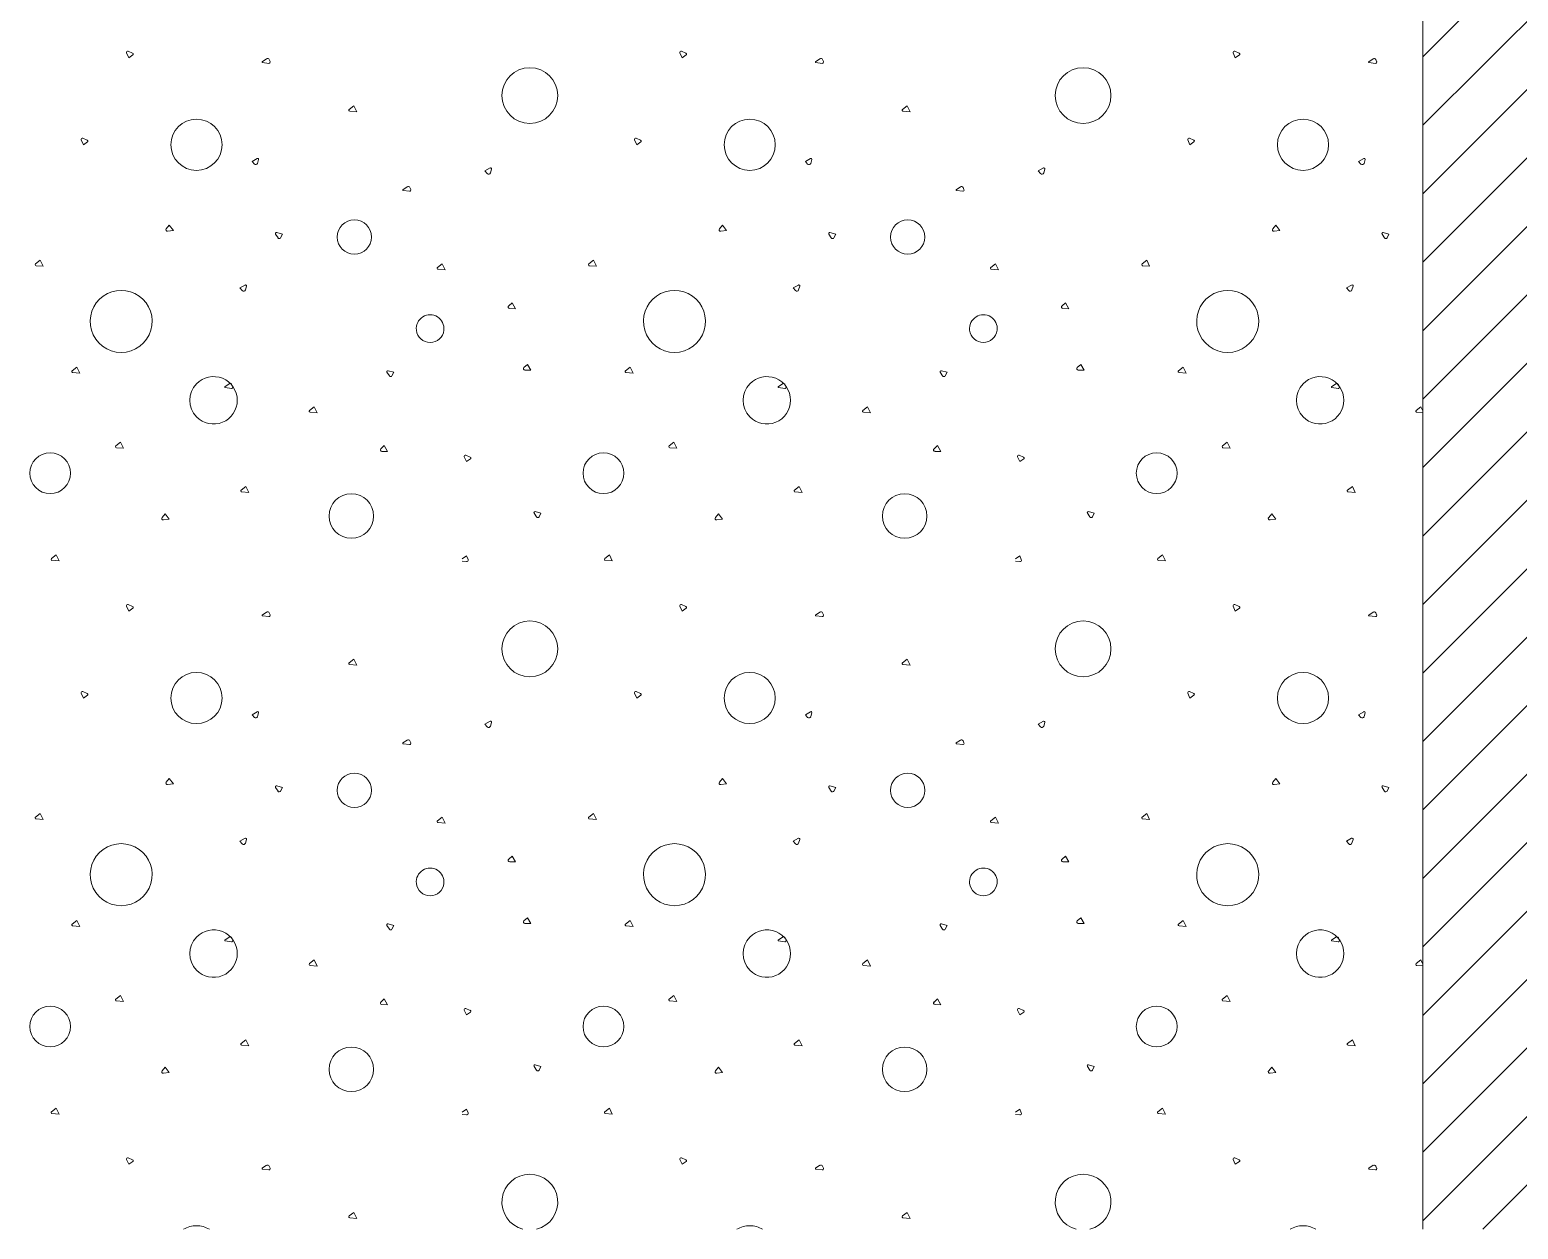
# Model space of a CAD drawing. Header units: millimetres. Extents: x 15 to 2176, y 3 to 641.
# Drawn here: x 1462.93 to 1505.97, y 18.47 to 53.16 of the extents above; entities that cross this region are included whole.
import ezdxf
from ezdxf.xclip import XClip

# ---------------------------------------------------------------- set-up
doc = ezdxf.new("R2010")
doc.units = ezdxf.units.MM
doc.header["$MEASUREMENT"] = 0
doc.header["$XCLIPFRAME"] = 0
doc.layers.add('A--------P-', color=7, linetype='Continuous')
doc.layers.add('A-L-10--EF-', color=4, linetype='Continuous', lineweight=0)

# ---------------------------------------------------------------- blocks, each defined once
blk = doc.blocks.new('*X9')
at = {"layer": 'A-L-10--EF-'}
for p, q in [((1465.901, 52.484), (1465.776, 52.539)), ((1481.901, 52.484), (1481.776, 52.539)), ((1497.901, 52.484), (1497.776, 52.539)), ((1465.729, 52.492), (1465.79, 52.351)), ((1465.79, 52.351), (1465.907, 52.435)), ((1469.651, 52.236), (1469.773, 52.322)), ((1469.84, 52.189), (1469.656, 52.214)), ((1469.852, 52.299), (1469.878, 52.239)), ((1481.729, 52.492), (1481.79, 52.351)), ((1481.79, 52.351), (1481.907, 52.435)), ((1485.651, 52.236), (1485.773, 52.322)), ((1485.84, 52.189), (1485.656, 52.214)), ((1485.852, 52.299), (1485.878, 52.239)), ((1497.729, 52.492), (1497.79, 52.351)), ((1497.79, 52.351), (1497.907, 52.435)), ((1501.651, 52.236), (1501.773, 52.322)), ((1501.84, 52.189), (1501.656, 52.214)), ((1501.852, 52.299), (1501.878, 52.239)), ((1472.164, 50.857), (1472.3, 50.962)), ((1472.385, 50.788), (1472.18, 50.805)), ((1472.3, 50.962), (1472.385, 50.788)), ((1488.164, 50.857), (1488.3, 50.962)), ((1488.385, 50.788), (1488.18, 50.805)), ((1488.3, 50.962), (1488.385, 50.788)), ((1464.417, 49.974), (1464.478, 49.834)), ((1464.589, 49.967), (1464.464, 50.022)), ((1480.417, 49.974), (1480.478, 49.834)), ((1480.589, 49.967), (1480.464, 50.022)), ((1496.417, 49.974), (1496.478, 49.834)), ((1496.589, 49.967), (1496.464, 50.022)), ((1464.478, 49.834), (1464.594, 49.917)), ((1480.478, 49.834), (1480.594, 49.917)), ((1496.478, 49.834), (1496.594, 49.917)), ((1469.504, 49.438), (1469.356, 49.352)), ((1469.356, 49.352), (1469.423, 49.277)), ((1469.513, 49.297), (1469.546, 49.404)), ((1476.24, 49.163), (1476.091, 49.077)), ((1476.091, 49.077), (1476.159, 49.002)), ((1476.248, 49.022), (1476.282, 49.129)), ((1485.504, 49.438), (1485.356, 49.352)), ((1485.356, 49.352), (1485.423, 49.277)), ((1485.513, 49.297), (1485.546, 49.404)), ((1492.24, 49.163), (1492.091, 49.077)), ((1492.091, 49.077), (1492.159, 49.002)), ((1492.248, 49.022), (1492.282, 49.129)), ((1501.504, 49.438), (1501.356, 49.352)), ((1501.356, 49.352), (1501.423, 49.277)), ((1501.513, 49.297), (1501.546, 49.404)), ((1473.718, 48.536), (1473.84, 48.621)), ((1473.906, 48.489), (1473.723, 48.514)), ((1473.919, 48.599), (1473.944, 48.539)), ((1489.718, 48.536), (1489.84, 48.621)), ((1489.906, 48.489), (1489.723, 48.514)), ((1489.919, 48.599), (1489.944, 48.539)), ((1466.873, 47.402), (1466.959, 47.506)), ((1467.079, 47.353), (1466.912, 47.332)), ((1466.959, 47.506), (1467.079, 47.353)), ((1482.873, 47.402), (1482.959, 47.506)), ((1483.079, 47.353), (1482.912, 47.332)), ((1482.959, 47.506), (1483.079, 47.353)), ((1498.873, 47.402), (1498.959, 47.506)), ((1499.079, 47.353), (1498.912, 47.332)), ((1498.959, 47.506), (1499.079, 47.353)), ((1470.106, 47.141), (1470.036, 47.251)), ((1470.068, 47.294), (1470.234, 47.25)), ((1470.234, 47.25), (1470.181, 47.145)), ((1486.106, 47.141), (1486.036, 47.251)), ((1486.068, 47.294), (1486.234, 47.25)), ((1486.234, 47.25), (1486.181, 47.145)), ((1502.106, 47.141), (1502.036, 47.251)), ((1502.068, 47.294), (1502.234, 47.25)), ((1502.234, 47.25), (1502.181, 47.145)), ((1463.093, 46.39), (1463.228, 46.495)), ((1463.228, 46.495), (1463.313, 46.321)), ((1479.093, 46.39), (1479.228, 46.495)), ((1479.228, 46.495), (1479.313, 46.321)), ((1495.093, 46.39), (1495.228, 46.495)), ((1495.228, 46.495), (1495.313, 46.321)), ((1463.313, 46.321), (1463.108, 46.338)), ((1474.718, 46.286), (1474.853, 46.391)), ((1474.938, 46.216), (1474.733, 46.234)), ((1474.853, 46.391), (1474.938, 46.216)), ((1479.313, 46.321), (1479.108, 46.338)), ((1490.718, 46.286), (1490.853, 46.391)), ((1490.938, 46.216), (1490.733, 46.234)), ((1490.853, 46.391), (1490.938, 46.216)), ((1495.313, 46.321), (1495.108, 46.338)), ((1469.154, 45.779), (1469.005, 45.693)), ((1469.005, 45.693), (1469.073, 45.618)), ((1469.162, 45.638), (1469.196, 45.746)), ((1485.154, 45.779), (1485.005, 45.693)), ((1485.005, 45.693), (1485.073, 45.618)), ((1485.162, 45.638), (1485.196, 45.746)), ((1501.154, 45.779), (1501.005, 45.693)), ((1501.005, 45.693), (1501.073, 45.618)), ((1501.162, 45.638), (1501.196, 45.746)), ((1476.779, 45.175), (1476.88, 45.264)), ((1476.88, 45.264), (1476.975, 45.095)), ((1492.779, 45.175), (1492.88, 45.264)), ((1492.88, 45.264), (1492.975, 45.095)), ((1476.975, 45.095), (1476.806, 45.099)), ((1492.975, 45.095), (1492.806, 45.099)), ((1477.219, 43.394), (1477.32, 43.483)), ((1477.32, 43.483), (1477.415, 43.314)), ((1493.219, 43.394), (1493.32, 43.483)), ((1493.32, 43.483), (1493.415, 43.314)), ((1464.152, 43.3), (1464.287, 43.405)), ((1464.372, 43.231), (1464.167, 43.249)), ((1464.287, 43.405), (1464.372, 43.231)), ((1473.326, 43.149), (1473.257, 43.258)), ((1473.289, 43.302), (1473.454, 43.258)), ((1473.454, 43.258), (1473.401, 43.153)), ((1477.415, 43.314), (1477.246, 43.319)), ((1480.152, 43.3), (1480.287, 43.405)), ((1480.372, 43.231), (1480.167, 43.249)), ((1480.287, 43.405), (1480.372, 43.231)), ((1489.326, 43.149), (1489.257, 43.258)), ((1489.289, 43.302), (1489.454, 43.258)), ((1489.454, 43.258), (1489.401, 43.153)), ((1493.415, 43.314), (1493.246, 43.319)), ((1496.152, 43.3), (1496.287, 43.405)), ((1496.372, 43.231), (1496.167, 43.249)), ((1496.287, 43.405), (1496.372, 43.231)), ((1468.572, 42.834), (1468.694, 42.92)), ((1468.761, 42.787), (1468.577, 42.812)), ((1468.773, 42.897), (1468.799, 42.837)), ((1484.572, 42.834), (1484.694, 42.92)), ((1484.761, 42.787), (1484.577, 42.812)), ((1484.773, 42.897), (1484.799, 42.837)), ((1500.572, 42.834), (1500.694, 42.92)), ((1500.761, 42.787), (1500.577, 42.812)), ((1500.773, 42.897), (1500.799, 42.837)), ((1471.018, 42.155), (1471.153, 42.261)), ((1471.153, 42.261), (1471.238, 42.086)), ((1487.018, 42.155), (1487.153, 42.261)), ((1487.153, 42.261), (1487.238, 42.086)), ((1503.018, 42.155), (1503.153, 42.261)), ((1503.153, 42.261), (1503.21, 42.143)), ((1471.238, 42.086), (1471.033, 42.104)), ((1487.238, 42.086), (1487.033, 42.104)), ((1503.21, 42.089), (1503.033, 42.104)), ((1465.417, 41.127), (1465.553, 41.232)), ((1465.638, 41.058), (1465.433, 41.075)), ((1465.553, 41.232), (1465.638, 41.058)), ((1473.078, 41.045), (1473.18, 41.134)), ((1473.275, 40.965), (1473.106, 40.969)), ((1473.18, 41.134), (1473.275, 40.965)), ((1481.417, 41.127), (1481.553, 41.232)), ((1481.638, 41.058), (1481.433, 41.075)), ((1481.553, 41.232), (1481.638, 41.058)), ((1489.078, 41.045), (1489.18, 41.134)), ((1489.275, 40.965), (1489.106, 40.969)), ((1489.18, 41.134), (1489.275, 40.965)), ((1497.417, 41.127), (1497.553, 41.232)), ((1497.638, 41.058), (1497.433, 41.075)), ((1497.553, 41.232), (1497.638, 41.058)), ((1475.494, 40.811), (1475.555, 40.671)), ((1475.667, 40.804), (1475.541, 40.859)), ((1475.555, 40.671), (1475.672, 40.754)), ((1491.494, 40.811), (1491.555, 40.671)), ((1491.667, 40.804), (1491.541, 40.859)), ((1491.555, 40.671), (1491.672, 40.754)), ((1469.039, 39.847), (1469.175, 39.953)), ((1469.26, 39.778), (1469.055, 39.796)), ((1469.175, 39.953), (1469.26, 39.778)), ((1485.039, 39.847), (1485.175, 39.953)), ((1485.26, 39.778), (1485.055, 39.796)), ((1485.175, 39.953), (1485.26, 39.778)), ((1501.039, 39.847), (1501.175, 39.953)), ((1501.26, 39.778), (1501.055, 39.796)), ((1501.175, 39.953), (1501.26, 39.778)), ((1477.581, 39.072), (1477.511, 39.182)), ((1477.543, 39.225), (1477.709, 39.181)), ((1477.709, 39.181), (1477.656, 39.076)), ((1493.581, 39.072), (1493.511, 39.182)), ((1493.543, 39.225), (1493.709, 39.181)), ((1493.709, 39.181), (1493.656, 39.076)), ((1466.755, 39.058), (1466.842, 39.162)), ((1466.962, 39.009), (1466.794, 38.988)), ((1466.842, 39.162), (1466.962, 39.009)), ((1482.755, 39.058), (1482.842, 39.162)), ((1482.962, 39.009), (1482.794, 38.988)), ((1482.842, 39.162), (1482.962, 39.009)), ((1498.755, 39.058), (1498.842, 39.162)), ((1498.962, 39.009), (1498.794, 38.988)), ((1498.842, 39.162), (1498.962, 39.009)), ((1463.554, 37.869), (1463.689, 37.974)), ((1463.689, 37.974), (1463.774, 37.8)), ((1475.434, 37.862), (1475.555, 37.947)), ((1475.555, 37.947), (1475.601, 37.839)), ((1479.554, 37.869), (1479.689, 37.974)), ((1479.689, 37.974), (1479.774, 37.8)), ((1491.434, 37.862), (1491.555, 37.947)), ((1491.555, 37.947), (1491.601, 37.839)), ((1495.554, 37.869), (1495.689, 37.974)), ((1495.689, 37.974), (1495.774, 37.8)), ((1463.774, 37.8), (1463.569, 37.818)), ((1475.555, 37.779), (1475.434, 37.795)), ((1479.774, 37.8), (1479.569, 37.818)), ((1491.555, 37.779), (1491.434, 37.795)), ((1495.774, 37.8), (1495.569, 37.818)), ((1465.729, 36.492), (1465.79, 36.351)), ((1465.901, 36.484), (1465.776, 36.539)), ((1465.79, 36.351), (1465.907, 36.435)), ((1469.651, 36.236), (1469.773, 36.322)), ((1469.84, 36.189), (1469.656, 36.214)), ((1469.852, 36.299), (1469.878, 36.239)), ((1481.729, 36.492), (1481.79, 36.351)), ((1481.901, 36.484), (1481.776, 36.539)), ((1481.79, 36.351), (1481.907, 36.435)), ((1485.651, 36.236), (1485.773, 36.322)), ((1485.84, 36.189), (1485.656, 36.214)), ((1485.852, 36.299), (1485.878, 36.239)), ((1497.729, 36.492), (1497.79, 36.351)), ((1497.901, 36.484), (1497.776, 36.539)), ((1497.79, 36.351), (1497.907, 36.435)), ((1501.651, 36.236), (1501.773, 36.322)), ((1501.84, 36.189), (1501.656, 36.214)), ((1501.852, 36.299), (1501.878, 36.239)), ((1472.164, 34.857), (1472.3, 34.962)), ((1472.3, 34.962), (1472.385, 34.788)), ((1488.164, 34.857), (1488.3, 34.962)), ((1488.3, 34.962), (1488.385, 34.788)), ((1472.385, 34.788), (1472.18, 34.805)), ((1488.385, 34.788), (1488.18, 34.805)), ((1464.589, 33.967), (1464.464, 34.022)), ((1480.589, 33.967), (1480.464, 34.022)), ((1496.589, 33.967), (1496.464, 34.022)), ((1464.417, 33.974), (1464.478, 33.834)), ((1464.478, 33.834), (1464.594, 33.917)), ((1480.417, 33.974), (1480.478, 33.834)), ((1480.478, 33.834), (1480.594, 33.917)), ((1496.417, 33.974), (1496.478, 33.834)), ((1496.478, 33.834), (1496.594, 33.917)), ((1469.504, 33.438), (1469.356, 33.352)), ((1469.356, 33.352), (1469.423, 33.277)), ((1469.513, 33.297), (1469.546, 33.404)), ((1476.24, 33.163), (1476.091, 33.077)), ((1485.504, 33.438), (1485.356, 33.352)), ((1485.356, 33.352), (1485.423, 33.277)), ((1485.513, 33.297), (1485.546, 33.404)), ((1492.24, 33.163), (1492.091, 33.077)), ((1501.504, 33.438), (1501.356, 33.352)), ((1501.356, 33.352), (1501.423, 33.277)), ((1501.513, 33.297), (1501.546, 33.404)), ((1476.091, 33.077), (1476.159, 33.002)), ((1476.248, 33.022), (1476.282, 33.129)), ((1492.091, 33.077), (1492.159, 33.002)), ((1492.248, 33.022), (1492.282, 33.129)), ((1473.718, 32.536), (1473.84, 32.621)), ((1473.906, 32.489), (1473.723, 32.514)), ((1473.919, 32.599), (1473.944, 32.539)), ((1489.718, 32.536), (1489.84, 32.621)), ((1489.906, 32.489), (1489.723, 32.514)), ((1489.919, 32.599), (1489.944, 32.539)), ((1466.873, 31.402), (1466.959, 31.506)), ((1466.959, 31.506), (1467.079, 31.353)), ((1482.873, 31.402), (1482.959, 31.506)), ((1482.959, 31.506), (1483.079, 31.353)), ((1498.873, 31.402), (1498.959, 31.506)), ((1498.959, 31.506), (1499.079, 31.353)), ((1467.079, 31.353), (1466.912, 31.332)), ((1470.106, 31.141), (1470.036, 31.251)), ((1470.068, 31.294), (1470.234, 31.25)), ((1470.234, 31.25), (1470.181, 31.145)), ((1483.079, 31.353), (1482.912, 31.332)), ((1486.106, 31.141), (1486.036, 31.251)), ((1486.068, 31.294), (1486.234, 31.25)), ((1486.234, 31.25), (1486.181, 31.145)), ((1499.079, 31.353), (1498.912, 31.332)), ((1502.106, 31.141), (1502.036, 31.251)), ((1502.068, 31.294), (1502.234, 31.25)), ((1502.234, 31.25), (1502.181, 31.145)), ((1463.093, 30.39), (1463.228, 30.495)), ((1463.313, 30.321), (1463.108, 30.338)), ((1463.228, 30.495), (1463.313, 30.321)), ((1474.718, 30.286), (1474.853, 30.391)), ((1474.938, 30.216), (1474.733, 30.234)), ((1474.853, 30.391), (1474.938, 30.216)), ((1479.093, 30.39), (1479.228, 30.495)), ((1479.313, 30.321), (1479.108, 30.338)), ((1479.228, 30.495), (1479.313, 30.321)), ((1490.718, 30.286), (1490.853, 30.391)), ((1490.938, 30.216), (1490.733, 30.234)), ((1490.853, 30.391), (1490.938, 30.216)), ((1495.093, 30.39), (1495.228, 30.495)), ((1495.313, 30.321), (1495.108, 30.338)), ((1495.228, 30.495), (1495.313, 30.321)), ((1469.154, 29.779), (1469.005, 29.693)), ((1469.162, 29.638), (1469.196, 29.746)), ((1485.154, 29.779), (1485.005, 29.693)), ((1485.162, 29.638), (1485.196, 29.746)), ((1501.154, 29.779), (1501.005, 29.693)), ((1501.162, 29.638), (1501.196, 29.746)), ((1469.005, 29.693), (1469.073, 29.618)), ((1485.005, 29.693), (1485.073, 29.618)), ((1501.005, 29.693), (1501.073, 29.618)), ((1476.779, 29.175), (1476.88, 29.264)), ((1476.975, 29.095), (1476.806, 29.099)), ((1476.88, 29.264), (1476.975, 29.095)), ((1492.779, 29.175), (1492.88, 29.264)), ((1492.975, 29.095), (1492.806, 29.099)), ((1492.88, 29.264), (1492.975, 29.095)), ((1464.152, 27.3), (1464.287, 27.405)), ((1464.372, 27.231), (1464.167, 27.249)), ((1464.287, 27.405), (1464.372, 27.231)), ((1473.326, 27.149), (1473.257, 27.258)), ((1473.289, 27.302), (1473.454, 27.258)), ((1473.454, 27.258), (1473.401, 27.153)), ((1477.219, 27.394), (1477.32, 27.483)), ((1477.415, 27.314), (1477.246, 27.319)), ((1477.32, 27.483), (1477.415, 27.314)), ((1480.152, 27.3), (1480.287, 27.405)), ((1480.372, 27.231), (1480.167, 27.249)), ((1480.287, 27.405), (1480.372, 27.231)), ((1489.326, 27.149), (1489.257, 27.258)), ((1489.289, 27.302), (1489.454, 27.258)), ((1489.454, 27.258), (1489.401, 27.153)), ((1493.219, 27.394), (1493.32, 27.483)), ((1493.415, 27.314), (1493.246, 27.319)), ((1493.32, 27.483), (1493.415, 27.314)), ((1496.152, 27.3), (1496.287, 27.405)), ((1496.372, 27.231), (1496.167, 27.249)), ((1496.287, 27.405), (1496.372, 27.231)), ((1468.572, 26.834), (1468.694, 26.92)), ((1468.761, 26.787), (1468.577, 26.812)), ((1468.773, 26.897), (1468.799, 26.837)), ((1484.572, 26.834), (1484.694, 26.92)), ((1484.761, 26.787), (1484.577, 26.812)), ((1484.773, 26.897), (1484.799, 26.837)), ((1500.572, 26.834), (1500.694, 26.92)), ((1500.761, 26.787), (1500.577, 26.812)), ((1500.773, 26.897), (1500.799, 26.837)), ((1471.018, 26.155), (1471.153, 26.261)), ((1471.153, 26.261), (1471.238, 26.086)), ((1487.018, 26.155), (1487.153, 26.261)), ((1487.153, 26.261), (1487.238, 26.086)), ((1503.018, 26.155), (1503.153, 26.261)), ((1503.153, 26.261), (1503.21, 26.143)), ((1471.238, 26.086), (1471.033, 26.104)), ((1487.238, 26.086), (1487.033, 26.104)), ((1503.21, 26.089), (1503.033, 26.104)), ((1465.417, 25.127), (1465.553, 25.232)), ((1465.638, 25.058), (1465.433, 25.075)), ((1465.553, 25.232), (1465.638, 25.058)), ((1473.078, 25.045), (1473.18, 25.134)), ((1473.275, 24.965), (1473.106, 24.969)), ((1473.18, 25.134), (1473.275, 24.965)), ((1481.417, 25.127), (1481.553, 25.232)), ((1481.638, 25.058), (1481.433, 25.075)), ((1481.553, 25.232), (1481.638, 25.058)), ((1489.078, 25.045), (1489.18, 25.134)), ((1489.275, 24.965), (1489.106, 24.969)), ((1489.18, 25.134), (1489.275, 24.965)), ((1497.417, 25.127), (1497.553, 25.232)), ((1497.638, 25.058), (1497.433, 25.075)), ((1497.553, 25.232), (1497.638, 25.058)), ((1475.494, 24.811), (1475.555, 24.671)), ((1475.667, 24.804), (1475.541, 24.859)), ((1475.555, 24.671), (1475.672, 24.754)), ((1491.494, 24.811), (1491.555, 24.671)), ((1491.667, 24.804), (1491.541, 24.859)), ((1491.555, 24.671), (1491.672, 24.754)), ((1469.039, 23.847), (1469.175, 23.953)), ((1469.26, 23.778), (1469.055, 23.796)), ((1469.175, 23.953), (1469.26, 23.778)), ((1485.039, 23.847), (1485.175, 23.953)), ((1485.26, 23.778), (1485.055, 23.796)), ((1485.175, 23.953), (1485.26, 23.778)), ((1501.039, 23.847), (1501.175, 23.953)), ((1501.26, 23.778), (1501.055, 23.796)), ((1501.175, 23.953), (1501.26, 23.778)), ((1466.755, 23.058), (1466.842, 23.162)), ((1466.962, 23.009), (1466.794, 22.988)), ((1466.842, 23.162), (1466.962, 23.009)), ((1477.581, 23.072), (1477.511, 23.182)), ((1477.543, 23.225), (1477.709, 23.181)), ((1477.709, 23.181), (1477.656, 23.076)), ((1482.755, 23.058), (1482.842, 23.162)), ((1482.962, 23.009), (1482.794, 22.988)), ((1482.842, 23.162), (1482.962, 23.009)), ((1493.581, 23.072), (1493.511, 23.182)), ((1493.543, 23.225), (1493.709, 23.181)), ((1493.709, 23.181), (1493.656, 23.076)), ((1498.755, 23.058), (1498.842, 23.162)), ((1498.962, 23.009), (1498.794, 22.988)), ((1498.842, 23.162), (1498.962, 23.009)), ((1463.554, 21.869), (1463.689, 21.974)), ((1463.689, 21.974), (1463.774, 21.8)), ((1479.554, 21.869), (1479.689, 21.974)), ((1479.689, 21.974), (1479.774, 21.8)), ((1495.554, 21.869), (1495.689, 21.974)), ((1495.689, 21.974), (1495.774, 21.8)), ((1463.774, 21.8), (1463.569, 21.818)), ((1475.434, 21.862), (1475.555, 21.947)), ((1475.555, 21.779), (1475.434, 21.795)), ((1475.555, 21.947), (1475.601, 21.839)), ((1479.774, 21.8), (1479.569, 21.818)), ((1491.434, 21.862), (1491.555, 21.947)), ((1491.555, 21.779), (1491.434, 21.795)), ((1491.555, 21.947), (1491.601, 21.839)), ((1495.774, 21.8), (1495.569, 21.818)), ((1465.729, 20.492), (1465.79, 20.351)), ((1465.901, 20.484), (1465.776, 20.539)), ((1465.79, 20.351), (1465.907, 20.435)), ((1469.651, 20.236), (1469.773, 20.322)), ((1469.852, 20.299), (1469.878, 20.239)), ((1481.729, 20.492), (1481.79, 20.351)), ((1481.901, 20.484), (1481.776, 20.539)), ((1481.79, 20.351), (1481.907, 20.435)), ((1485.651, 20.236), (1485.773, 20.322)), ((1485.852, 20.299), (1485.878, 20.239)), ((1497.729, 20.492), (1497.79, 20.351)), ((1497.901, 20.484), (1497.776, 20.539)), ((1497.79, 20.351), (1497.907, 20.435)), ((1501.651, 20.236), (1501.773, 20.322)), ((1501.852, 20.299), (1501.878, 20.239)), ((1469.84, 20.189), (1469.656, 20.214)), ((1485.84, 20.189), (1485.656, 20.214)), ((1501.84, 20.189), (1501.656, 20.214)), ((1472.164, 18.857), (1472.3, 18.962)), ((1472.3, 18.962), (1472.385, 18.788)), ((1488.164, 18.857), (1488.3, 18.962)), ((1488.3, 18.962), (1488.385, 18.788)), ((1472.385, 18.788), (1472.18, 18.805)), ((1488.385, 18.788), (1488.18, 18.805))]:
    blk.add_line(p, q, dxfattribs=at)
for centre, radius in [((1477.388, 51.257), 0.807), ((1493.388, 51.257), 0.807), ((1472.316, 47.166), 0.496), ((1488.316, 47.166), 0.496), ((1463.517, 40.337), 0.59), ((1479.517, 40.337), 0.59), ((1495.517, 40.337), 0.59), ((1472.227, 39.098), 0.643), ((1488.227, 39.098), 0.643), ((1477.388, 35.257), 0.807), ((1493.388, 35.257), 0.807), ((1472.316, 31.166), 0.496), ((1488.316, 31.166), 0.496), ((1463.517, 24.337), 0.59), ((1479.517, 24.337), 0.59), ((1495.517, 24.337), 0.59), ((1472.227, 23.098), 0.643), ((1488.227, 23.098), 0.643)]:
    blk.add_circle(centre, radius, dxfattribs=at)
for centre, radius, start, end in [((1465.762, 52.506), 0.036, 66.4475, 203.6221), ((1481.762, 52.506), 0.036, 66.4475, 203.6221), ((1497.762, 52.506), 0.036, 66.4475, 203.6221), ((1465.89, 52.458), 0.0288, 305.5434, 66.4475), ((1469.658, 52.226), 0.012, 125.1139, 262.2885), ((1469.804, 52.278), 0.0528, 23.1926, 125.1139), ((1469.845, 52.225), 0.036, 262.2885, 23.1926), ((1481.89, 52.458), 0.0288, 305.5434, 66.4475), ((1485.658, 52.226), 0.012, 125.1139, 262.2885), ((1485.804, 52.278), 0.0528, 23.1926, 125.1139), ((1485.845, 52.225), 0.036, 262.2885, 23.1926), ((1497.89, 52.458), 0.0288, 305.5434, 66.4475), ((1501.658, 52.226), 0.012, 125.1139, 262.2885), ((1501.804, 52.278), 0.0528, 23.1926, 125.1139), ((1501.845, 52.225), 0.036, 262.2885, 23.1926), ((1472.182, 50.834), 0.0288, 127.9022, 265.0768), ((1488.182, 50.834), 0.0288, 127.9022, 265.0768), ((1467.748, 49.835), 0.74, 90, 270), ((1467.748, 49.835), 0.74, 270, 90), ((1483.748, 49.835), 0.74, 90, 270), ((1483.748, 49.835), 0.74, 270, 90), ((1499.748, 49.835), 0.74, 90, 270), ((1499.748, 49.835), 0.74, 270, 90), ((1464.45, 49.989), 0.036, 66.4475, 203.6221), ((1464.578, 49.941), 0.0288, 305.5434, 66.4475), ((1480.45, 49.989), 0.036, 66.4475, 203.6221), ((1480.578, 49.941), 0.0288, 305.5434, 66.4475), ((1496.45, 49.989), 0.036, 66.4475, 203.6221), ((1496.578, 49.941), 0.0288, 305.5434, 66.4475), ((1469.462, 49.312), 0.0528, 221.9213, 342.8254), ((1469.519, 49.413), 0.0288, 342.8254, 120), ((1476.254, 49.138), 0.0288, 342.8254, 120), ((1485.462, 49.312), 0.0528, 221.9213, 342.8254), ((1485.519, 49.413), 0.0288, 342.8254, 120), ((1492.254, 49.138), 0.0288, 342.8254, 120), ((1501.462, 49.312), 0.0528, 221.9213, 342.8254), ((1501.519, 49.413), 0.0288, 342.8254, 120), ((1476.198, 49.037), 0.0528, 221.9213, 342.8254), ((1492.198, 49.037), 0.0528, 221.9213, 342.8254), ((1473.725, 48.526), 0.012, 125.1139, 262.2885), ((1473.87, 48.578), 0.0528, 23.1926, 125.1139), ((1473.911, 48.525), 0.036, 262.2885, 23.1926), ((1489.725, 48.526), 0.012, 125.1139, 262.2885), ((1489.87, 48.578), 0.0528, 23.1926, 125.1139), ((1489.911, 48.525), 0.036, 262.2885, 23.1926), ((1466.906, 47.375), 0.0432, 140.1139, 277.2885), ((1482.906, 47.375), 0.0432, 140.1139, 277.2885), ((1498.906, 47.375), 0.0432, 140.1139, 277.2885), ((1470.061, 47.266), 0.0288, 75.2067, 212.3813), ((1470.142, 47.164), 0.0432, 212.3813, 333.2854), ((1486.061, 47.266), 0.0288, 75.2067, 212.3813), ((1486.142, 47.164), 0.0432, 212.3813, 333.2854), ((1502.061, 47.266), 0.0288, 75.2067, 212.3813), ((1502.142, 47.164), 0.0432, 212.3813, 333.2854), ((1463.11, 46.367), 0.0288, 127.9022, 265.0768), ((1474.736, 46.263), 0.0288, 127.9022, 265.0768), ((1479.11, 46.367), 0.0288, 127.9022, 265.0768), ((1490.736, 46.263), 0.0288, 127.9022, 265.0768), ((1495.11, 46.367), 0.0288, 127.9022, 265.0768), ((1469.112, 45.654), 0.0528, 221.9213, 342.8254), ((1469.168, 45.754), 0.0288, 342.8254, 120), ((1485.112, 45.654), 0.0528, 221.9213, 342.8254), ((1485.168, 45.754), 0.0288, 342.8254, 120), ((1501.112, 45.654), 0.0528, 221.9213, 342.8254), ((1501.168, 45.754), 0.0288, 342.8254, 120), ((1465.571, 44.727), 0.897, 343.6089, 196.3911), ((1481.571, 44.727), 0.897, 343.6089, 196.3911), ((1497.571, 44.727), 0.897, 343.6089, 196.3911), ((1474.505, 44.518), 0.4, 353.7067, 186.2933), ((1476.807, 45.143), 0.0432, 131.2386, 268.4132), ((1490.505, 44.518), 0.4, 353.7067, 186.2933), ((1492.807, 45.143), 0.0432, 131.2386, 268.4132), ((1465.571, 44.727), 0.897, 196.3911, 343.6089), ((1474.505, 44.518), 0.4, 186.2933, 353.7067), ((1481.571, 44.727), 0.897, 196.3911, 343.6089), ((1490.505, 44.518), 0.4, 186.2933, 353.7067), ((1497.571, 44.727), 0.897, 196.3911, 343.6089), ((1464.169, 43.277), 0.0288, 127.9022, 265.0768), ((1468.243, 42.445), 0.686, 223.8713, 136.1287), ((1473.281, 43.274), 0.0288, 75.2067, 212.3813), ((1473.363, 43.172), 0.0432, 212.3813, 333.2854), ((1477.247, 43.362), 0.0432, 131.2386, 268.4132), ((1480.169, 43.277), 0.0288, 127.9022, 265.0768), ((1484.243, 42.445), 0.686, 223.8713, 136.1287), ((1489.281, 43.274), 0.0288, 75.2067, 212.3813), ((1489.363, 43.172), 0.0432, 212.3813, 333.2854), ((1493.247, 43.362), 0.0432, 131.2386, 268.4132), ((1496.169, 43.277), 0.0288, 127.9022, 265.0768), ((1500.243, 42.445), 0.686, 223.8713, 136.1287), ((1468.243, 42.445), 0.686, 136.1287, 223.8713), ((1468.579, 42.824), 0.012, 125.1139, 262.2885), ((1468.724, 42.876), 0.0528, 23.1926, 125.1139), ((1468.766, 42.823), 0.036, 262.2885, 23.1926), ((1484.243, 42.445), 0.686, 136.1287, 223.8713), ((1484.579, 42.824), 0.012, 125.1139, 262.2885), ((1484.724, 42.876), 0.0528, 23.1926, 125.1139), ((1484.766, 42.823), 0.036, 262.2885, 23.1926), ((1500.243, 42.445), 0.686, 136.1287, 223.8713), ((1500.579, 42.824), 0.012, 125.1139, 262.2885), ((1500.724, 42.876), 0.0528, 23.1926, 125.1139), ((1500.766, 42.823), 0.036, 262.2885, 23.1926), ((1471.036, 42.133), 0.0288, 127.9022, 265.0768), ((1487.036, 42.133), 0.0288, 127.9022, 265.0768), ((1503.036, 42.133), 0.0288, 127.9022, 265.0768), ((1465.435, 41.104), 0.0288, 127.9022, 265.0768), ((1473.107, 41.013), 0.0432, 131.2386, 268.4132), ((1481.435, 41.104), 0.0288, 127.9022, 265.0768), ((1489.107, 41.013), 0.0432, 131.2386, 268.4132), ((1497.435, 41.104), 0.0288, 127.9022, 265.0768), ((1475.527, 40.826), 0.036, 66.4475, 203.6221), ((1475.655, 40.778), 0.0288, 305.5434, 66.4475), ((1491.527, 40.826), 0.036, 66.4475, 203.6221), ((1491.655, 40.778), 0.0288, 305.5434, 66.4475), ((1469.057, 39.825), 0.0288, 127.9022, 265.0768), ((1485.057, 39.825), 0.0288, 127.9022, 265.0768), ((1501.057, 39.825), 0.0288, 127.9022, 265.0768), ((1477.536, 39.197), 0.0288, 75.2067, 212.3813), ((1493.536, 39.197), 0.0288, 75.2067, 212.3813), ((1466.788, 39.03), 0.0432, 140.1139, 277.2885), ((1477.617, 39.095), 0.0432, 212.3813, 333.2854), ((1482.788, 39.03), 0.0432, 140.1139, 277.2885), ((1493.617, 39.095), 0.0432, 212.3813, 333.2854), ((1498.788, 39.03), 0.0432, 140.1139, 277.2885), ((1463.572, 37.846), 0.0288, 127.9022, 265.0768), ((1475.561, 37.822), 0.0432, 262.2885, 23.1926), ((1479.572, 37.846), 0.0288, 127.9022, 265.0768), ((1491.561, 37.822), 0.0432, 262.2885, 23.1926), ((1495.572, 37.846), 0.0288, 127.9022, 265.0768), ((1465.762, 36.506), 0.036, 66.4475, 203.6221), ((1465.89, 36.458), 0.0288, 305.5434, 66.4475), ((1469.658, 36.226), 0.012, 125.1139, 262.2885), ((1469.804, 36.278), 0.0528, 23.1926, 125.1139), ((1469.845, 36.225), 0.036, 262.2885, 23.1926), ((1481.762, 36.506), 0.036, 66.4475, 203.6221), ((1481.89, 36.458), 0.0288, 305.5434, 66.4475), ((1485.658, 36.226), 0.012, 125.1139, 262.2885), ((1485.804, 36.278), 0.0528, 23.1926, 125.1139), ((1485.845, 36.225), 0.036, 262.2885, 23.1926), ((1497.762, 36.506), 0.036, 66.4475, 203.6221), ((1497.89, 36.458), 0.0288, 305.5434, 66.4475), ((1501.658, 36.226), 0.012, 125.1139, 262.2885), ((1501.804, 36.278), 0.0528, 23.1926, 125.1139), ((1501.845, 36.225), 0.036, 262.2885, 23.1926), ((1467.748, 33.835), 0.74, 90, 270), ((1467.748, 33.835), 0.74, 270, 90), ((1472.182, 34.834), 0.0288, 127.9022, 265.0768), ((1483.748, 33.835), 0.74, 90, 270), ((1483.748, 33.835), 0.74, 270, 90), ((1488.182, 34.834), 0.0288, 127.9022, 265.0768), ((1499.748, 33.835), 0.74, 90, 270), ((1499.748, 33.835), 0.74, 270, 90), ((1464.45, 33.989), 0.036, 66.4475, 203.6221), ((1480.45, 33.989), 0.036, 66.4475, 203.6221), ((1496.45, 33.989), 0.036, 66.4475, 203.6221), ((1464.578, 33.941), 0.0288, 305.5434, 66.4475), ((1480.578, 33.941), 0.0288, 305.5434, 66.4475), ((1496.578, 33.941), 0.0288, 305.5434, 66.4475), ((1469.462, 33.312), 0.0528, 221.9213, 342.8254), ((1469.519, 33.413), 0.0288, 342.8254, 120), ((1476.254, 33.138), 0.0288, 342.8254, 120), ((1485.462, 33.312), 0.0528, 221.9213, 342.8254), ((1485.519, 33.413), 0.0288, 342.8254, 120), ((1492.254, 33.138), 0.0288, 342.8254, 120), ((1501.462, 33.312), 0.0528, 221.9213, 342.8254), ((1501.519, 33.413), 0.0288, 342.8254, 120), ((1476.198, 33.037), 0.0528, 221.9213, 342.8254), ((1492.198, 33.037), 0.0528, 221.9213, 342.8254), ((1473.725, 32.526), 0.012, 125.1139, 262.2885), ((1473.87, 32.578), 0.0528, 23.1926, 125.1139), ((1473.911, 32.525), 0.036, 262.2885, 23.1926), ((1489.725, 32.526), 0.012, 125.1139, 262.2885), ((1489.87, 32.578), 0.0528, 23.1926, 125.1139), ((1489.911, 32.525), 0.036, 262.2885, 23.1926), ((1466.906, 31.375), 0.0432, 140.1139, 277.2885), ((1470.061, 31.266), 0.0288, 75.2067, 212.3813), ((1470.142, 31.164), 0.0432, 212.3813, 333.2854), ((1482.906, 31.375), 0.0432, 140.1139, 277.2885), ((1486.061, 31.266), 0.0288, 75.2067, 212.3813), ((1486.142, 31.164), 0.0432, 212.3813, 333.2854), ((1498.906, 31.375), 0.0432, 140.1139, 277.2885), ((1502.061, 31.266), 0.0288, 75.2067, 212.3813), ((1502.142, 31.164), 0.0432, 212.3813, 333.2854), ((1463.11, 30.367), 0.0288, 127.9022, 265.0768), ((1474.736, 30.263), 0.0288, 127.9022, 265.0768), ((1479.11, 30.367), 0.0288, 127.9022, 265.0768), ((1490.736, 30.263), 0.0288, 127.9022, 265.0768), ((1495.11, 30.367), 0.0288, 127.9022, 265.0768), ((1469.168, 29.754), 0.0288, 342.8254, 120), ((1485.168, 29.754), 0.0288, 342.8254, 120), ((1501.168, 29.754), 0.0288, 342.8254, 120), ((1465.571, 28.727), 0.897, 343.6089, 196.3911), ((1469.112, 29.654), 0.0528, 221.9213, 342.8254), ((1481.571, 28.727), 0.897, 343.6089, 196.3911), ((1485.112, 29.654), 0.0528, 221.9213, 342.8254), ((1497.571, 28.727), 0.897, 343.6089, 196.3911), ((1501.112, 29.654), 0.0528, 221.9213, 342.8254), ((1474.505, 28.518), 0.4, 353.7067, 186.2933), ((1476.807, 29.143), 0.0432, 131.2386, 268.4132), ((1490.505, 28.518), 0.4, 353.7067, 186.2933), ((1492.807, 29.143), 0.0432, 131.2386, 268.4132), ((1465.571, 28.727), 0.897, 196.3911, 343.6089), ((1474.505, 28.518), 0.4, 186.2933, 353.7067), ((1481.571, 28.727), 0.897, 196.3911, 343.6089), ((1490.505, 28.518), 0.4, 186.2933, 353.7067), ((1497.571, 28.727), 0.897, 196.3911, 343.6089), ((1464.169, 27.277), 0.0288, 127.9022, 265.0768), ((1468.243, 26.445), 0.686, 223.8713, 136.1287), ((1473.281, 27.274), 0.0288, 75.2067, 212.3813), ((1473.363, 27.172), 0.0432, 212.3813, 333.2854), ((1477.247, 27.362), 0.0432, 131.2386, 268.4132), ((1480.169, 27.277), 0.0288, 127.9022, 265.0768), ((1484.243, 26.445), 0.686, 223.8713, 136.1287), ((1489.281, 27.274), 0.0288, 75.2067, 212.3813), ((1489.363, 27.172), 0.0432, 212.3813, 333.2854), ((1493.247, 27.362), 0.0432, 131.2386, 268.4132), ((1496.169, 27.277), 0.0288, 127.9022, 265.0768), ((1500.243, 26.445), 0.686, 223.8713, 136.1287), ((1468.243, 26.445), 0.686, 136.1287, 223.8713), ((1468.579, 26.824), 0.012, 125.1139, 262.2885), ((1468.724, 26.876), 0.0528, 23.1926, 125.1139), ((1468.766, 26.823), 0.036, 262.2885, 23.1926), ((1484.243, 26.445), 0.686, 136.1287, 223.8713), ((1484.579, 26.824), 0.012, 125.1139, 262.2885), ((1484.724, 26.876), 0.0528, 23.1926, 125.1139), ((1484.766, 26.823), 0.036, 262.2885, 23.1926), ((1500.243, 26.445), 0.686, 136.1287, 223.8713), ((1500.579, 26.824), 0.012, 125.1139, 262.2885), ((1500.724, 26.876), 0.0528, 23.1926, 125.1139), ((1500.766, 26.823), 0.036, 262.2885, 23.1926), ((1471.036, 26.133), 0.0288, 127.9022, 265.0768), ((1487.036, 26.133), 0.0288, 127.9022, 265.0768), ((1503.036, 26.133), 0.0288, 127.9022, 265.0768), ((1465.435, 25.104), 0.0288, 127.9022, 265.0768), ((1473.107, 25.013), 0.0432, 131.2386, 268.4132), ((1481.435, 25.104), 0.0288, 127.9022, 265.0768), ((1489.107, 25.013), 0.0432, 131.2386, 268.4132), ((1497.435, 25.104), 0.0288, 127.9022, 265.0768), ((1475.527, 24.826), 0.036, 66.4475, 203.6221), ((1475.655, 24.778), 0.0288, 305.5434, 66.4475), ((1491.527, 24.826), 0.036, 66.4475, 203.6221), ((1491.655, 24.778), 0.0288, 305.5434, 66.4475), ((1469.057, 23.825), 0.0288, 127.9022, 265.0768), ((1485.057, 23.825), 0.0288, 127.9022, 265.0768), ((1501.057, 23.825), 0.0288, 127.9022, 265.0768), ((1466.788, 23.03), 0.0432, 140.1139, 277.2885), ((1477.536, 23.197), 0.0288, 75.2067, 212.3813), ((1477.617, 23.095), 0.0432, 212.3813, 333.2854), ((1482.788, 23.03), 0.0432, 140.1139, 277.2885), ((1493.536, 23.197), 0.0288, 75.2067, 212.3813), ((1493.617, 23.095), 0.0432, 212.3813, 333.2854), ((1498.788, 23.03), 0.0432, 140.1139, 277.2885), ((1463.572, 21.846), 0.0288, 127.9022, 265.0768), ((1475.561, 21.822), 0.0432, 262.2885, 23.1926), ((1479.572, 21.846), 0.0288, 127.9022, 265.0768), ((1491.561, 21.822), 0.0432, 262.2885, 23.1926), ((1495.572, 21.846), 0.0288, 127.9022, 265.0768), ((1465.762, 20.506), 0.036, 66.4475, 203.6221), ((1465.89, 20.458), 0.0288, 305.5434, 66.4475), ((1469.658, 20.226), 0.012, 125.1139, 262.2885), ((1469.804, 20.278), 0.0528, 23.1926, 125.1139), ((1469.845, 20.225), 0.036, 262.2885, 23.1926), ((1481.762, 20.506), 0.036, 66.4475, 203.6221), ((1481.89, 20.458), 0.0288, 305.5434, 66.4475), ((1485.658, 20.226), 0.012, 125.1139, 262.2885), ((1485.804, 20.278), 0.0528, 23.1926, 125.1139), ((1485.845, 20.225), 0.036, 262.2885, 23.1926), ((1497.762, 20.506), 0.036, 66.4475, 203.6221), ((1497.89, 20.458), 0.0288, 305.5434, 66.4475), ((1501.658, 20.226), 0.012, 125.1139, 262.2885), ((1501.804, 20.278), 0.0528, 23.1926, 125.1139), ((1501.845, 20.225), 0.036, 262.2885, 23.1926), ((1477.388, 19.257), 0.807, 284.171, 255.829), ((1493.388, 19.257), 0.807, 284.171, 255.829), ((1467.748, 17.835), 0.74, 90, 120.2431), ((1467.748, 17.835), 0.74, 59.7569, 90), ((1472.182, 18.834), 0.0288, 127.9022, 265.0768), ((1483.748, 17.835), 0.74, 90, 120.2431), ((1483.748, 17.835), 0.74, 59.7569, 90), ((1488.182, 18.834), 0.0288, 127.9022, 265.0768), ((1499.748, 17.835), 0.74, 90, 120.2431), ((1499.748, 17.835), 0.74, 59.7569, 90)]:
    blk.add_arc(centre, radius, start, end, dxfattribs=at)
blk = doc.blocks.new('Drawing_3_3', base_point=(1339.37, 329.559))
at = {"layer": 'A-L-10--EF-', "linetype": 'Continuous'}
h = blk.add_hatch(dxfattribs=at)
h.set_pattern_fill('BRANDSÄKRARE_0003', color=256, style=0, pattern_type=2)
h.set_pattern_definition([(45, (1499.7481, 92.4741), (-0.98995, 0.98995), [])])
h.paths.add_polyline_path([(1503.21, 148.474), (1503.21, 18.474), (1583.706, 18.474), (1583.706, 146.474), (1577.183, 146.474), (1559.985, 146.474), (1520.206, 147.462)])
at = {"layer": 'A-L-10--EF-'}
for q in [(1503.21, 148.474), (1503.21, 88.074)]:
    blk.add_line((1503.21, 18.474), q, dxfattribs=at)
blk.add_blockref('*X9', (0, 0))

msp = doc.modelspace()

# ---------------------------------------------------------------- block references
at = {"layer": 'A--------P-'}
ref = msp.add_blockref('Drawing_3_3', (1339.37, 329.559), dxfattribs=at)
XClip(ref).set_block_clipping_path([(1079.1881029319, 18.4741086751), (1599.5527581567, 640.6436337123)])

doc.saveas('drawing.dxf')
